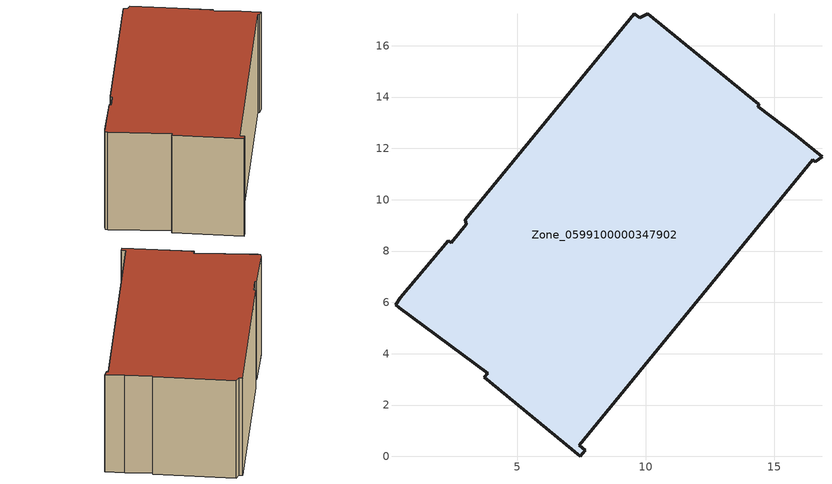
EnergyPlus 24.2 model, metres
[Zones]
Zone_0599100000347902
 floor ground (C_G): 15.85,12.51 16.86,11.68 16.61,11.47 16.51,11.55 7.41,0.43 7.65,0.24 7.45,0 3.71,3.08 3.84,3.24 0.4,5.79 0.25,5.91 0.43,6.18 2.3,8.41 2.42,8.32 3.02,9.05 2.96,9.22 9.55,17.25 9.76,17.09 10.08,17.25 14.39,13.71 14.37,13.62 z0
 wall outside (C_F): 7.45,0 7.65,0.24 7.41,0.43 16.51,11.55 16.61,11.47 16.86,11.68 15.85,12.51 14.37,13.62 14.39,13.71 10.08,17.25 9.76,17.09 9.55,17.25 2.96,9.22 3.02,9.05 2.42,8.32 2.3,8.41 0.43,6.18 0.25,5.91 0.4,5.79 3.84,3.24 3.71,3.08 7.45,0 z0:7.85
 roof outside (C_R): 16.86,11.68 15.85,12.51 14.37,13.62 14.39,13.71 10.08,17.25 9.76,17.09 9.55,17.25 2.96,9.22 3.02,9.05 2.42,8.32 2.3,8.41 0.43,6.18 0.25,5.91 0.4,5.79 3.84,3.24 3.71,3.08 7.45,0 7.65,0.24 7.41,0.43 16.51,11.55 16.61,11.47 z7.85
[BUILDING]
Pand.0599100000347902: North Axis=0; Terrain=City; Loads Convergence Tolerance Value=0.04; Temperature Convergence Tolerance Value=0.4; Solar Distribution=FullExterior; Maximum Number of Warmup Days=25; Minimum Number of Warmup Days=1
[Site:Location]
Rotterdam.The.Hague.AP_ZH_NLD Design_Conditions: Latitude=51.96; Longitude=4.45; Time Zone=1; Elevation=-4.5
[SITE:GROUNDTEMPERATURE:BUILDINGSURFACE]
18, 18, 18, 18, 18, 18, 18, 18, 18, 18, 18, 18
[MATERIAL] Thermal Absorptance=0.9; Solar Absorptance=0.7; Visible Absorptance=0.7
Name | Roughness | Thickness | Conductivity | Density | Specific Heat
G.D.1992-2005 | MediumSmooth | 0.15 | 0.06 | 540 | 1210
F.D.1992-2005 | Rough | 0.3 | 0.12 | 1920 | 840
R.D.1992-2005 | MediumRough | 0.2 | 0.08 | 1500 | 1000
[CONSTRUCTION]
C_G: G.D.1992-2005
C_F: F.D.1992-2005
C_R: R.D.1992-2005
[ZONE]
Zone_0599100000347902: Type=1; Multiplier=1; Ceiling Height=Autocalculate; Volume=Autocalculate; Floor Area=autocalculate; Part of Total Floor Area=Yes
[ZONEINFILTRATION:DESIGNFLOWRATE]
Infil_Zone_0599100000347902: Zone or ZoneList or Space or SpaceList=Zone_0599100000347902; Schedule=AlwaysOn; Design Flow Rate Calculation Method=Flow/Area; Flow Rate per Floor Area=0.0021; Constant Term Coefficient=1; Temperature Term Coefficient=0; Velocity Term Coefficient=0; Velocity Squared Term Coefficient=0
[HVACTEMPLATE:ZONE:IDEALLOADSAIRSYSTEM]
Zone_0599100000347902: Maximum Heating Supply Air Temperature=50; Minimum Cooling Supply Air Temperature=13; Maximum Heating Supply Air Humidity Ratio=0.0156; Minimum Cooling Supply Air Humidity Ratio=0.0077; Heating Limit=NoLimit; Cooling Limit=NoLimit; Dehumidification Control Type=ConstantSensibleHeatRatio; Cooling Sensible Heat Ratio=0.7; Dehumidification Setpoint=60; Humidification Control Type=None; Humidification Setpoint=30; Outdoor Air Method=None; Outdoor Air Flow Rate per Person=0.00944; Outdoor Air Flow Rate per Zone Floor Area=0; Outdoor Air Flow Rate per Zone=0; Demand Controlled Ventilation Type=None; Outdoor Air Economizer Type=NoEconomizer; Heat Recovery Type=None; Sensible Heat Recovery Effectiveness=0.7; Latent Heat Recovery Effectiveness=0.65
[ZONECONTROL:THERMOSTAT]
ThermostatControl_Zone_0599100000347902: Zone or ZoneList=Zone_0599100000347902; Control Type Schedule=DualSetpointControlType; Control 1=Thermostat_Zone_0599100000347902; Temperature Difference Between Cutout And Setpoint=0
[THERMOSTATSETPOINT:DUALSETPOINT]
Thermostat_Zone_0599100000347902: Heating Setpoint Temperature Schedule=HeatingSetpoint_Zone_0599100000347902; Cooling Setpoint Temperature Schedule=CoolingSetpoint_Zone_0599100000347902
[SCHEDULE:COMPACT]
HeatingSetpoint_Zone_0599100000347902: Through: 12/31, For: AllDays, Until: 24:00, 21
CoolingSetpoint_Zone_0599100000347902: Through: 12/31, For: AllDays, Until: 24:00, 24
DualSetpointControlType: Through: 12/31, For: AllDays, Until: 24:00, 4
AlwaysOn: Through: 12/31, For: AllDays, Until: 24:00, 1
